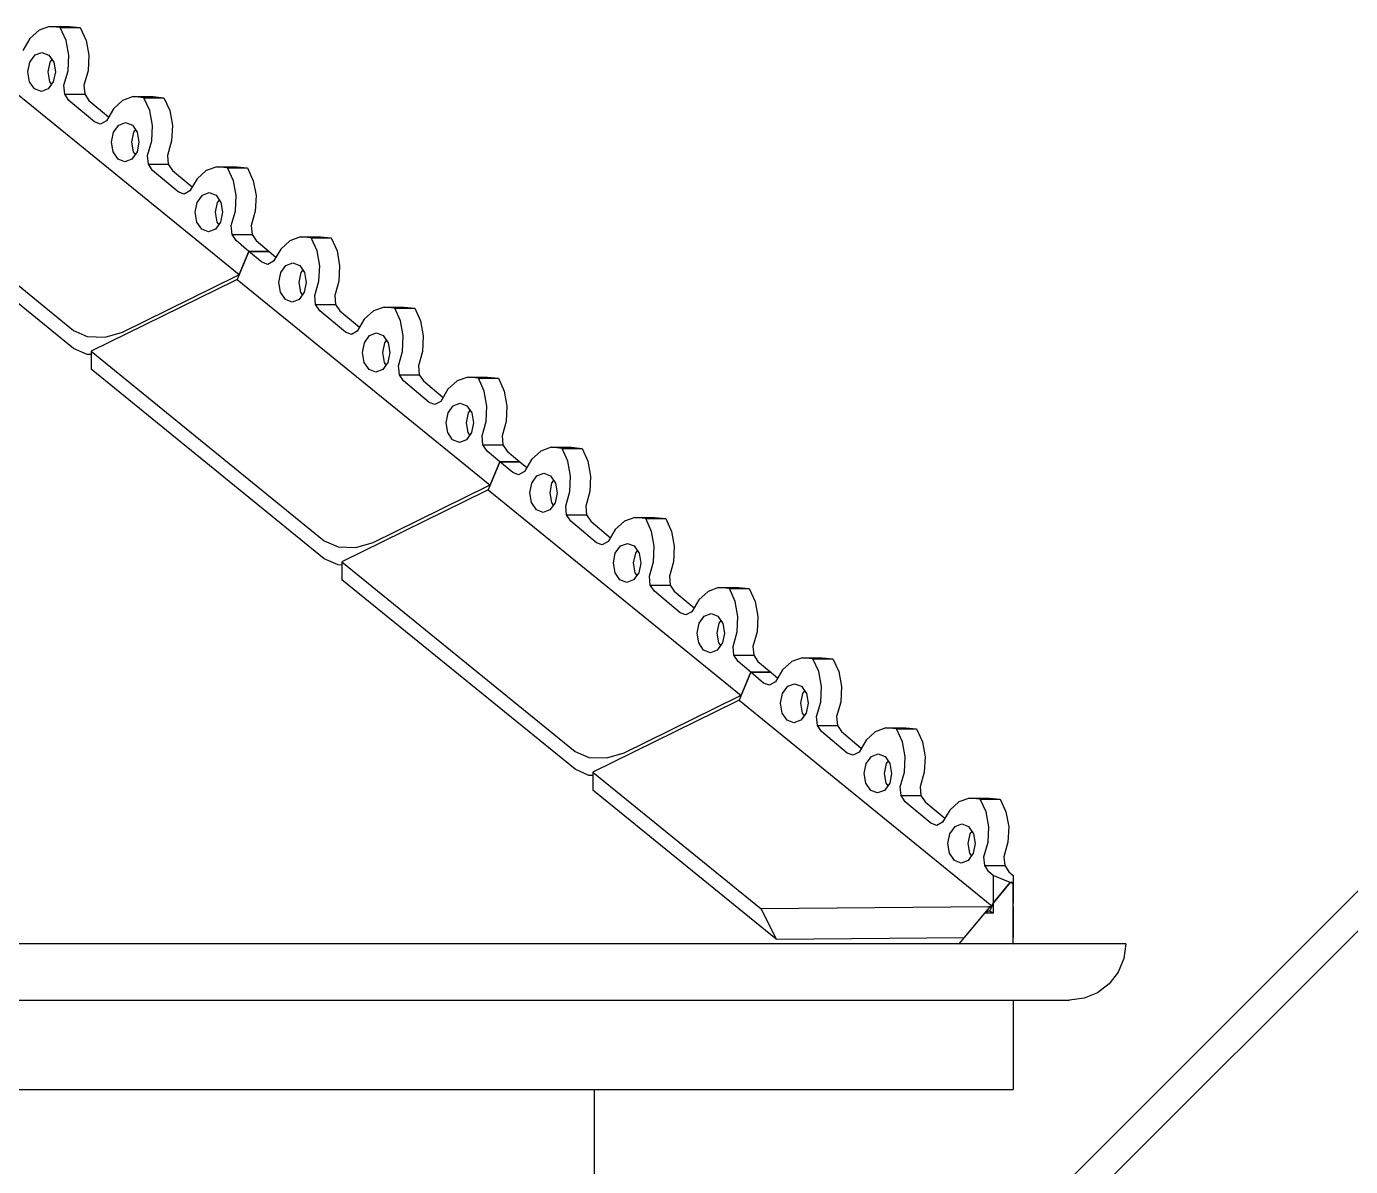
# Model space of a CAD drawing. Header units: millimetres. Extents: x -11840 to 12480, y -4119 to 5972.
# Drawn here: x 2586 to 3994, y 3214 to 4427 of the extents above; entities that cross this region are included whole.
import ezdxf

# ---------------------------------------------------------------- set-up
doc = ezdxf.new("R2010")
doc.units = ezdxf.units.MM

msp = doc.modelspace()

# ---------------------------------------------------------------- linework, layer by layer
at = {"color": 253, "true_color": 0x999999}
for p, q in [((2599.4, 4422.8), (2589.5, 4414)), ((2599.4, 4422.8), (2589.5, 4414)), ((2610.6, 4426.9), (2599.4, 4422.8)), ((2610.6, 4426.9), (2599.4, 4422.8)), ((2622, 4425.8), (2610.6, 4426.9)), ((2610.6, 4426.9), (2631.8, 4426.9)), ((2622, 4425.8), (2610.6, 4426.9)), ((2610.6, 4426.9), (2631.8, 4426.9)), ((2628.2, 4412.1), (2622, 4425.8)), ((2622, 4425.8), (2643.2, 4425.8)), ((2628.2, 4412.1), (2622, 4425.8)), ((2622, 4425.8), (2643.2, 4425.8)), ((2631.8, 4426.9), (2643.2, 4425.8)), ((2631.8, 4426.9), (2643.2, 4425.8)), ((2643.2, 4425.8), (2649.4, 4412.1)), ((2643.2, 4425.8), (2649.4, 4412.1)), ((2589.5, 4414), (2582.1, 4401.2)), ((2589.5, 4414), (2582.1, 4401.2)), ((2631.1, 4396.2), (2628.2, 4412.1)), ((2631.1, 4396.2), (2628.2, 4412.1)), ((2649.4, 4412.1), (2652.3, 4396.2)), ((2649.4, 4412.1), (2652.3, 4396.2)), ((2589.7, 4388.9), (2595.2, 4396.6)), ((2589.7, 4388.9), (2595.2, 4396.6)), ((2595.2, 4396.6), (2602.5, 4399.3)), ((2595.2, 4396.6), (2602.5, 4399.3)), ((2602.5, 4399.3), (2609.8, 4396.5)), ((2602.5, 4399.3), (2609.8, 4396.5)), ((2609.8, 4396.5), (2615, 4388.9)), ((2609.8, 4396.5), (2615, 4388.9)), ((2630.3, 4379.8), (2631.1, 4396.2)), ((2630.3, 4379.8), (2631.1, 4396.2)), ((2652.3, 4396.2), (2651.5, 4379.8)), ((2652.3, 4396.2), (2651.5, 4379.8)), ((2543.4, 4381.6), (2812.4, 4162.9)), ((2543.4, 4381.6), (2812.4, 4162.9)), ((2587.6, 4378.5), (2589.7, 4388.9)), ((2587.6, 4378.5), (2589.7, 4388.9)), ((2610.9, 4388.9), (2608.8, 4378.5)), ((2610.9, 4388.9), (2608.8, 4378.5)), ((2613, 4391.8), (2610.9, 4388.9)), ((2613, 4391.8), (2610.9, 4388.9)), ((2615, 4388.9), (2616.8, 4378.5)), ((2615, 4388.9), (2616.8, 4378.5)), ((2625.9, 4364.4), (2630.3, 4379.8)), ((2625.9, 4364.4), (2630.3, 4379.8)), ((2651.5, 4379.8), (2647.1, 4364.4)), ((2651.5, 4379.8), (2647.1, 4364.4)), ((2589.4, 4368.1), (2587.6, 4378.5)), ((2589.4, 4368.1), (2587.6, 4378.5)), ((2594.6, 4360.4), (2589.4, 4368.1)), ((2594.6, 4360.4), (2589.4, 4368.1)), ((2608.8, 4378.5), (2610.6, 4368.1)), ((2608.8, 4378.5), (2610.6, 4368.1)), ((2614.6, 4368), (2609.2, 4360.4)), ((2614.6, 4368), (2609.2, 4360.4)), ((2610.6, 4368.1), (2612.6, 4365.2)), ((2610.6, 4368.1), (2612.6, 4365.2)), ((2616.8, 4378.5), (2614.6, 4368)), ((2616.8, 4378.5), (2614.6, 4368)), ((2601.9, 4357.6), (2594.6, 4360.4)), ((2601.9, 4357.6), (2594.6, 4360.4)), ((2609.2, 4360.4), (2601.9, 4357.6)), ((2609.2, 4360.4), (2601.9, 4357.6)), ((2626.8, 4354.9), (2625.9, 4364.4)), ((2626.8, 4354.9), (2625.9, 4364.4)), ((2631.2, 4348.3), (2626.8, 4354.9)), ((2626.8, 4354.9), (2648, 4354.9)), ((2631.2, 4348.3), (2626.8, 4354.9)), ((2626.8, 4354.9), (2648, 4354.9)), ((2647.1, 4364.4), (2648, 4354.9)), ((2647.1, 4364.4), (2648, 4354.9)), ((2648, 4354.9), (2652.4, 4348.3)), ((2648, 4354.9), (2652.4, 4348.3)), ((2699.5, 4352.3), (2688.3, 4348.2)), ((2699.5, 4352.3), (2688.3, 4348.2)), ((2711, 4351.1), (2699.5, 4352.3)), ((2699.5, 4352.3), (2720.7, 4352.3)), ((2711, 4351.1), (2699.5, 4352.3)), ((2699.5, 4352.3), (2720.7, 4352.3)), ((2720.7, 4352.3), (2732.2, 4351.1)), ((2720.7, 4352.3), (2732.2, 4351.1)), ((2658.5, 4325.4), (2631.2, 4348.3)), ((2658.5, 4325.4), (2631.2, 4348.3)), ((2652.4, 4348.3), (2673.4, 4330.7)), ((2652.4, 4348.3), (2673.4, 4330.7)), ((2678.5, 4339.3), (2671, 4326.5)), ((2678.5, 4339.3), (2671, 4326.5)), ((2688.3, 4348.2), (2678.5, 4339.3)), ((2688.3, 4348.2), (2678.5, 4339.3)), ((2717.2, 4337.5), (2711, 4351.1)), ((2711, 4351.1), (2732.2, 4351.1)), ((2717.2, 4337.5), (2711, 4351.1)), ((2711, 4351.1), (2732.2, 4351.1)), ((2720, 4321.6), (2717.2, 4337.5)), ((2720, 4321.6), (2717.2, 4337.5)), ((2732.2, 4351.1), (2738.4, 4337.5)), ((2732.2, 4351.1), (2738.4, 4337.5)), ((2738.4, 4337.5), (2741.2, 4321.6)), ((2738.4, 4337.5), (2741.2, 4321.6)), ((2664.7, 4323.1), (2658.5, 4325.4)), ((2664.7, 4323.1), (2658.5, 4325.4)), ((2671, 4326.5), (2664.7, 4323.1)), ((2671, 4326.5), (2664.7, 4323.1)), ((2684.1, 4321.9), (2691.5, 4324.7)), ((2684.1, 4321.9), (2691.5, 4324.7)), ((2691.5, 4324.7), (2698.7, 4321.9)), ((2691.5, 4324.7), (2698.7, 4321.9)), ((2676.6, 4303.9), (2678.7, 4314.3)), ((2676.6, 4303.9), (2678.7, 4314.3)), ((2678.7, 4314.3), (2684.1, 4321.9)), ((2678.7, 4314.3), (2684.1, 4321.9)), ((2699.9, 4314.3), (2697.8, 4303.9)), ((2699.9, 4314.3), (2697.8, 4303.9)), ((2698.7, 4321.9), (2703.9, 4314.3)), ((2698.7, 4321.9), (2703.9, 4314.3)), ((2701.9, 4317.2), (2699.9, 4314.3)), ((2701.9, 4317.2), (2699.9, 4314.3)), ((2703.9, 4314.3), (2705.7, 4303.8)), ((2703.9, 4314.3), (2705.7, 4303.8)), ((2719.2, 4305.1), (2720, 4321.6)), ((2719.2, 4305.1), (2720, 4321.6)), ((2741.2, 4321.6), (2740.4, 4305.1)), ((2741.2, 4321.6), (2740.4, 4305.1)), ((2387.9, 4305.2), (2636, 4103.4)), ((2387.9, 4305.2), (2636, 4103.4)), ((2678.3, 4293.4), (2676.6, 4303.9)), ((2678.3, 4293.4), (2676.6, 4303.9)), ((2697.8, 4303.9), (2699.6, 4293.4)), ((2697.8, 4303.9), (2699.6, 4293.4)), ((2705.7, 4303.8), (2703.6, 4293.4)), ((2705.7, 4303.8), (2703.6, 4293.4)), ((2714.9, 4289.7), (2719.2, 4305.1)), ((2714.9, 4289.7), (2719.2, 4305.1)), ((2740.4, 4305.1), (2736.1, 4289.7)), ((2740.4, 4305.1), (2736.1, 4289.7)), ((2636, 4084.3), (2387.9, 4286)), ((2636, 4084.3), (2387.9, 4286)), ((2683.6, 4285.8), (2678.3, 4293.4)), ((2683.6, 4285.8), (2678.3, 4293.4)), ((2690.8, 4283), (2683.6, 4285.8)), ((2690.8, 4283), (2683.6, 4285.8)), ((2698.1, 4285.8), (2690.8, 4283)), ((2698.1, 4285.8), (2690.8, 4283)), ((2703.6, 4293.4), (2698.1, 4285.8)), ((2703.6, 4293.4), (2698.1, 4285.8)), ((2699.6, 4293.4), (2701.5, 4290.5)), ((2699.6, 4293.4), (2701.5, 4290.5)), ((2715.7, 4280.3), (2714.9, 4289.7)), ((2715.7, 4280.3), (2714.9, 4289.7)), ((2736.1, 4289.7), (2736.9, 4280.3)), ((2736.1, 4289.7), (2736.9, 4280.3)), ((2720.2, 4273.7), (2715.7, 4280.3)), ((2715.7, 4280.3), (2736.9, 4280.3)), ((2720.2, 4273.7), (2715.7, 4280.3)), ((2715.7, 4280.3), (2736.9, 4280.3)), ((2747.4, 4250.8), (2720.2, 4273.7)), ((2747.4, 4250.8), (2720.2, 4273.7)), ((2736.9, 4280.3), (2741.4, 4273.7)), ((2736.9, 4280.3), (2741.4, 4273.7)), ((2741.4, 4273.7), (2762.4, 4256.1)), ((2741.4, 4273.7), (2762.4, 4256.1)), ((2777.2, 4273.6), (2767.4, 4264.7)), ((2777.2, 4273.6), (2767.4, 4264.7)), ((2788.5, 4277.6), (2777.2, 4273.6)), ((2788.5, 4277.6), (2777.2, 4273.6)), ((2799.9, 4276.5), (2788.5, 4277.6)), ((2788.5, 4277.6), (2809.7, 4277.6)), ((2799.9, 4276.5), (2788.5, 4277.6)), ((2788.5, 4277.6), (2809.7, 4277.6)), ((2806.1, 4262.8), (2799.9, 4276.5)), ((2799.9, 4276.5), (2821.1, 4276.5)), ((2806.1, 4262.8), (2799.9, 4276.5)), ((2799.9, 4276.5), (2821.1, 4276.5)), ((2809.7, 4277.6), (2821.1, 4276.5)), ((2809.7, 4277.6), (2821.1, 4276.5)), ((2821.1, 4276.5), (2827.3, 4262.8)), ((2821.1, 4276.5), (2827.3, 4262.8)), ((2767.4, 4264.7), (2759.9, 4251.9)), ((2767.4, 4264.7), (2759.9, 4251.9)), ((2809, 4246.9), (2806.1, 4262.8)), ((2809, 4246.9), (2806.1, 4262.8)), ((2827.3, 4262.8), (2830.2, 4246.9)), ((2827.3, 4262.8), (2830.2, 4246.9)), ((2753.7, 4248.5), (2747.4, 4250.8)), ((2753.7, 4248.5), (2747.4, 4250.8)), ((2759.9, 4251.9), (2753.7, 4248.5)), ((2759.9, 4251.9), (2753.7, 4248.5)), ((2765.5, 4229.2), (2767.6, 4239.7)), ((2765.5, 4229.2), (2767.6, 4239.7)), ((2767.6, 4239.7), (2773.1, 4247.3)), ((2767.6, 4239.7), (2773.1, 4247.3)), ((2773.1, 4247.3), (2780.4, 4250.1)), ((2773.1, 4247.3), (2780.4, 4250.1)), ((2780.4, 4250.1), (2787.7, 4247.3)), ((2780.4, 4250.1), (2787.7, 4247.3)), ((2788.8, 4239.7), (2786.7, 4229.2)), ((2788.8, 4239.7), (2786.7, 4229.2)), ((2787.7, 4247.3), (2792.9, 4239.6)), ((2787.7, 4247.3), (2792.9, 4239.6)), ((2790.9, 4242.5), (2788.8, 4239.7)), ((2790.9, 4242.5), (2788.8, 4239.7)), ((2792.9, 4239.6), (2794.6, 4229.2)), ((2792.9, 4239.6), (2794.6, 4229.2)), ((2808.2, 4230.5), (2809, 4246.9)), ((2808.2, 4230.5), (2809, 4246.9)), ((2830.2, 4246.9), (2829.4, 4230.5)), ((2830.2, 4246.9), (2829.4, 4230.5)), ((2767.3, 4218.8), (2765.5, 4229.2)), ((2767.3, 4218.8), (2765.5, 4229.2)), ((2786.7, 4229.2), (2788.5, 4218.8)), ((2786.7, 4229.2), (2788.5, 4218.8)), ((2794.6, 4229.2), (2792.5, 4218.8)), ((2794.6, 4229.2), (2792.5, 4218.8)), ((2803.8, 4215.1), (2808.2, 4230.5)), ((2803.8, 4215.1), (2808.2, 4230.5)), ((2829.4, 4230.5), (2825, 4215.1)), ((2829.4, 4230.5), (2825, 4215.1)), ((2772.5, 4211.1), (2767.3, 4218.8)), ((2772.5, 4211.1), (2767.3, 4218.8)), ((2779.7, 4208.3), (2772.5, 4211.1)), ((2779.7, 4208.3), (2772.5, 4211.1)), ((2787.1, 4211.1), (2779.7, 4208.3)), ((2787.1, 4211.1), (2779.7, 4208.3)), ((2792.5, 4218.8), (2787.1, 4211.1)), ((2792.5, 4218.8), (2787.1, 4211.1)), ((2788.5, 4218.8), (2790.5, 4215.9)), ((2788.5, 4218.8), (2790.5, 4215.9)), ((2804.7, 4205.7), (2803.8, 4215.1)), ((2804.7, 4205.7), (2803.8, 4215.1)), ((2825, 4215.1), (2825.9, 4205.7)), ((2825, 4215.1), (2825.9, 4205.7)), ((2809.1, 4199), (2804.7, 4205.7)), ((2804.7, 4205.7), (2825.9, 4205.7)), ((2809.1, 4199), (2804.7, 4205.7)), ((2804.7, 4205.7), (2825.9, 4205.7)), ((2822.7, 4187.6), (2809.1, 4199)), ((2822.7, 4187.6), (2809.1, 4199)), ((2825.9, 4205.7), (2830.3, 4199)), ((2825.9, 4205.7), (2830.3, 4199)), ((2830.3, 4199), (2844, 4187.6)), ((2830.3, 4199), (2844, 4187.6)), ((2866.2, 4198.9), (2856.4, 4190.1)), ((2866.2, 4198.9), (2856.4, 4190.1)), ((2877.4, 4203), (2866.2, 4198.9)), ((2877.4, 4203), (2866.2, 4198.9)), ((2888.9, 4201.9), (2877.4, 4203)), ((2877.4, 4203), (2898.6, 4203)), ((2888.9, 4201.9), (2877.4, 4203)), ((2877.4, 4203), (2898.6, 4203)), ((2895.1, 4188.2), (2888.9, 4201.9)), ((2888.9, 4201.9), (2910.1, 4201.9)), ((2895.1, 4188.2), (2888.9, 4201.9)), ((2888.9, 4201.9), (2910.1, 4201.9)), ((2898.6, 4203), (2910.1, 4201.9)), ((2898.6, 4203), (2910.1, 4201.9)), ((2910.1, 4201.9), (2916.3, 4188.2)), ((2910.1, 4201.9), (2916.3, 4188.2)), ((2822.7, 4187.6), (2810.2, 4157.7)), ((2822.7, 4187.6), (2810.2, 4157.7)), ((2812.4, 4162.9), (2822.7, 4187.6)), ((2812.4, 4162.9), (2822.7, 4187.6)), ((2844, 4187.6), (2822.7, 4187.6)), ((2844, 4187.6), (2822.7, 4187.6)), ((2836.4, 4176.1), (2822.7, 4187.6)), ((2822.7, 4187.6), (2844, 4187.6)), ((2836.4, 4176.1), (2822.7, 4187.6)), ((2822.7, 4187.6), (2844, 4187.6)), ((2844, 4187.6), (2851.3, 4181.4)), ((2844, 4187.6), (2851.3, 4181.4)), ((2856.4, 4190.1), (2848.9, 4177.3)), ((2856.4, 4190.1), (2848.9, 4177.3)), ((2897.9, 4172.3), (2895.1, 4188.2)), ((2897.9, 4172.3), (2895.1, 4188.2)), ((2916.3, 4188.2), (2919.1, 4172.3)), ((2916.3, 4188.2), (2919.1, 4172.3)), ((2842.6, 4173.8), (2836.4, 4176.1)), ((2842.6, 4173.8), (2836.4, 4176.1)), ((2848.9, 4177.3), (2842.6, 4173.8)), ((2848.9, 4177.3), (2842.6, 4173.8)), ((2856.6, 4165), (2862, 4172.7)), ((2856.6, 4165), (2862, 4172.7)), ((2862, 4172.7), (2869.4, 4175.4)), ((2862, 4172.7), (2869.4, 4175.4)), ((2869.4, 4175.4), (2876.6, 4172.6)), ((2869.4, 4175.4), (2876.6, 4172.6)), ((2876.6, 4172.6), (2881.8, 4165)), ((2876.6, 4172.6), (2881.8, 4165)), ((2897.1, 4155.9), (2897.9, 4172.3)), ((2897.1, 4155.9), (2897.9, 4172.3)), ((2919.1, 4172.3), (2918.3, 4155.9)), ((2919.1, 4172.3), (2918.3, 4155.9)), ((2807.4, 4156.4), (2654.7, 4081.3)), ((2807.4, 4156.4), (2654.7, 4081.3)), ((2688.1, 4101.8), (2809.6, 4161.6)), ((2688.1, 4101.8), (2809.6, 4161.6)), ((2808.8, 4157.1), (2807.4, 4156.4)), ((2808.8, 4157.1), (2807.4, 4156.4)), ((2810.2, 4157.7), (2808.8, 4157.1)), ((2810.2, 4157.7), (2808.8, 4157.1)), ((2809.6, 4161.6), (2811, 4162.3)), ((2809.6, 4161.6), (2811, 4162.3)), ((2810.2, 4157.7), (3079.2, 3939)), ((2810.2, 4157.7), (3079.2, 3939)), ((2811, 4162.3), (2812.4, 4162.9)), ((2811, 4162.3), (2812.4, 4162.9)), ((2854.4, 4154.6), (2856.6, 4165)), ((2854.4, 4154.6), (2856.6, 4165)), ((2856.2, 4144.2), (2854.4, 4154.6)), ((2856.2, 4144.2), (2854.4, 4154.6)), ((2877.8, 4165), (2875.7, 4154.6)), ((2877.8, 4165), (2875.7, 4154.6)), ((2875.7, 4154.6), (2877.4, 4144.2)), ((2875.7, 4154.6), (2877.4, 4144.2)), ((2879.8, 4167.9), (2877.8, 4165)), ((2879.8, 4167.9), (2877.8, 4165)), ((2883.6, 4154.6), (2881.5, 4144.1)), ((2883.6, 4154.6), (2881.5, 4144.1)), ((2881.8, 4165), (2883.6, 4154.6)), ((2881.8, 4165), (2883.6, 4154.6)), ((2892.8, 4140.5), (2897.1, 4155.9)), ((2892.8, 4140.5), (2897.1, 4155.9)), ((2918.3, 4155.9), (2914, 4140.5)), ((2918.3, 4155.9), (2914, 4140.5)), ((2861.4, 4136.5), (2856.2, 4144.2)), ((2861.4, 4136.5), (2856.2, 4144.2)), ((2881.5, 4144.1), (2876, 4136.5)), ((2881.5, 4144.1), (2876, 4136.5)), ((2877.4, 4144.2), (2879.4, 4141.3)), ((2877.4, 4144.2), (2879.4, 4141.3)), ((2893.6, 4131), (2892.8, 4140.5)), ((2893.6, 4131), (2892.8, 4140.5)), ((2914, 4140.5), (2914.8, 4131)), ((2914, 4140.5), (2914.8, 4131)), ((2868.7, 4133.7), (2861.4, 4136.5)), ((2868.7, 4133.7), (2861.4, 4136.5)), ((2876, 4136.5), (2868.7, 4133.7)), ((2876, 4136.5), (2868.7, 4133.7)), ((2898, 4124.4), (2893.6, 4131)), ((2893.6, 4131), (2914.8, 4131)), ((2898, 4124.4), (2893.6, 4131)), ((2893.6, 4131), (2914.8, 4131)), ((2914.8, 4131), (2919.3, 4124.4)), ((2914.8, 4131), (2919.3, 4124.4)), ((2966.3, 4128.4), (2955.1, 4124.3)), ((2966.3, 4128.4), (2955.1, 4124.3)), ((2977.8, 4127.2), (2966.3, 4128.4)), ((2966.3, 4128.4), (2987.6, 4128.4)), ((2977.8, 4127.2), (2966.3, 4128.4)), ((2966.3, 4128.4), (2987.6, 4128.4)), ((2984, 4113.6), (2977.8, 4127.2)), ((2977.8, 4127.2), (2999, 4127.2)), ((2984, 4113.6), (2977.8, 4127.2)), ((2977.8, 4127.2), (2999, 4127.2)), ((2987.6, 4128.4), (2999, 4127.2)), ((2987.6, 4128.4), (2999, 4127.2)), ((2999, 4127.2), (3005.2, 4113.6)), ((2999, 4127.2), (3005.2, 4113.6)), ((2925.3, 4101.5), (2898, 4124.4)), ((2925.3, 4101.5), (2898, 4124.4)), ((2919.3, 4124.4), (2940.2, 4106.8)), ((2919.3, 4124.4), (2940.2, 4106.8)), ((2945.3, 4115.4), (2937.8, 4102.7)), ((2945.3, 4115.4), (2937.8, 4102.7)), ((2955.1, 4124.3), (2945.3, 4115.4)), ((2955.1, 4124.3), (2945.3, 4115.4)), ((2986.8, 4097.7), (2984, 4113.6)), ((2986.8, 4097.7), (2984, 4113.6)), ((3005.2, 4113.6), (3008.1, 4097.7)), ((3005.2, 4113.6), (3008.1, 4097.7)), ((2636, 4103.4), (2650.6, 4097)), ((2636, 4103.4), (2650.6, 4097)), ((2669.7, 4096.4), (2688.1, 4101.8)), ((2669.7, 4096.4), (2688.1, 4101.8)), ((2931.6, 4099.2), (2925.3, 4101.5)), ((2931.6, 4099.2), (2925.3, 4101.5)), ((2937.8, 4102.7), (2931.6, 4099.2)), ((2937.8, 4102.7), (2931.6, 4099.2)), ((2945.5, 4090.4), (2951, 4098)), ((2945.5, 4090.4), (2951, 4098)), ((2951, 4098), (2958.3, 4100.8)), ((2951, 4098), (2958.3, 4100.8)), ((2958.3, 4100.8), (2965.5, 4098)), ((2958.3, 4100.8), (2965.5, 4098)), ((2965.5, 4098), (2970.8, 4090.4)), ((2965.5, 4098), (2970.8, 4090.4)), ((2650.6, 4077.8), (2636, 4084.3)), ((2650.6, 4077.8), (2636, 4084.3)), ((2650.6, 4097), (2669.7, 4096.4)), ((2650.6, 4097), (2669.7, 4096.4)), ((2943.4, 4080), (2945.5, 4090.4)), ((2943.4, 4080), (2945.5, 4090.4)), ((2966.7, 4090.4), (2964.6, 4080)), ((2966.7, 4090.4), (2964.6, 4080)), ((2968.8, 4093.3), (2966.7, 4090.4)), ((2968.8, 4093.3), (2966.7, 4090.4)), ((2970.8, 4090.4), (2972.5, 4079.9)), ((2970.8, 4090.4), (2972.5, 4079.9)), ((2986.1, 4081.2), (2986.8, 4097.7)), ((2986.1, 4081.2), (2986.8, 4097.7)), ((3008.1, 4097.7), (3007.3, 4081.2)), ((3008.1, 4097.7), (3007.3, 4081.2)), ((2654.7, 4077.7), (2650.6, 4077.8)), ((2654.7, 4077.7), (2650.6, 4077.8)), ((2654.7, 4081.3), (2902.8, 3879.5)), ((2654.7, 4081.3), (2902.8, 3879.5)), ((2654.7, 4081.3), (2654.7, 4062.1)), ((2654.7, 4081.3), (2654.7, 4062.1)), ((2945.2, 4069.5), (2943.4, 4080)), ((2945.2, 4069.5), (2943.4, 4080)), ((2964.6, 4080), (2966.4, 4069.5)), ((2964.6, 4080), (2966.4, 4069.5)), ((2972.5, 4079.9), (2970.4, 4069.5)), ((2972.5, 4079.9), (2970.4, 4069.5)), ((2981.7, 4065.8), (2986.1, 4081.2)), ((2981.7, 4065.8), (2986.1, 4081.2)), ((3007.3, 4081.2), (3002.9, 4065.8)), ((3007.3, 4081.2), (3002.9, 4065.8)), ((2902.8, 3860.4), (2654.7, 4062.1)), ((2902.8, 3860.4), (2654.7, 4062.1)), ((2950.4, 4061.9), (2945.2, 4069.5)), ((2950.4, 4061.9), (2945.2, 4069.5)), ((2957.6, 4059.1), (2950.4, 4061.9)), ((2957.6, 4059.1), (2950.4, 4061.9)), ((2965, 4061.9), (2957.6, 4059.1)), ((2965, 4061.9), (2957.6, 4059.1)), ((2970.4, 4069.5), (2965, 4061.9)), ((2970.4, 4069.5), (2965, 4061.9)), ((2966.4, 4069.5), (2968.4, 4066.6)), ((2966.4, 4069.5), (2968.4, 4066.6)), ((2982.6, 4056.4), (2981.7, 4065.8)), ((2982.6, 4056.4), (2981.7, 4065.8)), ((2987, 4049.8), (2982.6, 4056.4)), ((2982.6, 4056.4), (3003.8, 4056.4)), ((2987, 4049.8), (2982.6, 4056.4)), ((2982.6, 4056.4), (3003.8, 4056.4)), ((3002.9, 4065.8), (3003.8, 4056.4)), ((3002.9, 4065.8), (3003.8, 4056.4)), ((3003.8, 4056.4), (3008.2, 4049.8)), ((3003.8, 4056.4), (3008.2, 4049.8)), ((3014.3, 4026.9), (2987, 4049.8)), ((3014.3, 4026.9), (2987, 4049.8)), ((3008.2, 4049.8), (3029.2, 4032.2)), ((3008.2, 4049.8), (3029.2, 4032.2)), ((3044.1, 4049.7), (3034.2, 4040.8)), ((3044.1, 4049.7), (3034.2, 4040.8)), ((3055.3, 4053.7), (3044.1, 4049.7)), ((3055.3, 4053.7), (3044.1, 4049.7)), ((3066.8, 4052.6), (3055.3, 4053.7)), ((3055.3, 4053.7), (3076.5, 4053.7)), ((3066.8, 4052.6), (3055.3, 4053.7)), ((3055.3, 4053.7), (3076.5, 4053.7)), ((3072.9, 4038.9), (3066.8, 4052.6)), ((3066.8, 4052.6), (3088, 4052.6)), ((3072.9, 4038.9), (3066.8, 4052.6)), ((3066.8, 4052.6), (3088, 4052.6)), ((3076.5, 4053.7), (3088, 4052.6)), ((3076.5, 4053.7), (3088, 4052.6)), ((3088, 4052.6), (3094.2, 4038.9)), ((3088, 4052.6), (3094.2, 4038.9)), ((3026.8, 4028), (3020.5, 4024.6)), ((3026.8, 4028), (3020.5, 4024.6)), ((3034.2, 4040.8), (3026.8, 4028)), ((3034.2, 4040.8), (3026.8, 4028)), ((3075.8, 4023), (3072.9, 4038.9)), ((3075.8, 4023), (3072.9, 4038.9)), ((3094.2, 4038.9), (3097, 4023)), ((3094.2, 4038.9), (3097, 4023)), ((3020.5, 4024.6), (3014.3, 4026.9)), ((3020.5, 4024.6), (3014.3, 4026.9)), ((3032.3, 4005.3), (3034.5, 4015.8)), ((3032.3, 4005.3), (3034.5, 4015.8)), ((3034.5, 4015.8), (3039.9, 4023.4)), ((3034.5, 4015.8), (3039.9, 4023.4)), ((3039.9, 4023.4), (3047.2, 4026.2)), ((3039.9, 4023.4), (3047.2, 4026.2)), ((3047.2, 4026.2), (3054.5, 4023.4)), ((3047.2, 4026.2), (3054.5, 4023.4)), ((3055.7, 4015.8), (3053.5, 4005.3)), ((3055.7, 4015.8), (3053.5, 4005.3)), ((3054.5, 4023.4), (3059.7, 4015.7)), ((3054.5, 4023.4), (3059.7, 4015.7)), ((3057.7, 4018.6), (3055.7, 4015.8)), ((3057.7, 4018.6), (3055.7, 4015.8)), ((3059.7, 4015.7), (3061.5, 4005.3)), ((3059.7, 4015.7), (3061.5, 4005.3)), ((3075, 4006.6), (3075.8, 4023)), ((3075, 4006.6), (3075.8, 4023)), ((3097, 4023), (3096.2, 4006.6)), ((3097, 4023), (3096.2, 4006.6)), ((3190.3, 2695.3), (4514.2, 4019.2)), ((3190.3, 2695.3), (4514.2, 4019.2)), ((3034.1, 3994.9), (3032.3, 4005.3)), ((3034.1, 3994.9), (3032.3, 4005.3)), ((3053.5, 4005.3), (3055.3, 3994.9)), ((3053.5, 4005.3), (3055.3, 3994.9)), ((3061.5, 4005.3), (3059.4, 3994.9)), ((3061.5, 4005.3), (3059.4, 3994.9)), ((3070.7, 3991.2), (3075, 4006.6)), ((3070.7, 3991.2), (3075, 4006.6)), ((3096.2, 4006.6), (3091.9, 3991.2)), ((3096.2, 4006.6), (3091.9, 3991.2)), ((3039.3, 3987.2), (3034.1, 3994.9)), ((3039.3, 3987.2), (3034.1, 3994.9)), ((3046.6, 3984.4), (3039.3, 3987.2)), ((3046.6, 3984.4), (3039.3, 3987.2)), ((3053.9, 3987.2), (3046.6, 3984.4)), ((3053.9, 3987.2), (3046.6, 3984.4)), ((3059.4, 3994.9), (3053.9, 3987.2)), ((3059.4, 3994.9), (3053.9, 3987.2)), ((3055.3, 3994.9), (3057.3, 3992)), ((3055.3, 3994.9), (3057.3, 3992)), ((3071.5, 3981.8), (3070.7, 3991.2)), ((3071.5, 3981.8), (3070.7, 3991.2)), ((3091.9, 3991.2), (3092.7, 3981.8)), ((3091.9, 3991.2), (3092.7, 3981.8)), ((3190.3, 2652.9), (4526.6, 3989.2)), ((3190.3, 2652.9), (4526.6, 3989.2)), ((3075.9, 3975.1), (3071.5, 3981.8)), ((3071.5, 3981.8), (3092.7, 3981.8)), ((3075.9, 3975.1), (3071.5, 3981.8)), ((3071.5, 3981.8), (3092.7, 3981.8)), ((3089.6, 3963.7), (3075.9, 3975.1)), ((3089.6, 3963.7), (3075.9, 3975.1)), ((3092.7, 3981.8), (3097.2, 3975.1)), ((3092.7, 3981.8), (3097.2, 3975.1)), ((3097.2, 3975.1), (3110.8, 3963.7)), ((3097.2, 3975.1), (3110.8, 3963.7)), ((3133, 3975), (3123.2, 3966.2)), ((3133, 3975), (3123.2, 3966.2)), ((3144.2, 3979.1), (3133, 3975)), ((3144.2, 3979.1), (3133, 3975)), ((3155.7, 3978), (3144.2, 3979.1)), ((3144.2, 3979.1), (3165.4, 3979.1)), ((3155.7, 3978), (3144.2, 3979.1)), ((3144.2, 3979.1), (3165.4, 3979.1)), ((3161.9, 3964.3), (3155.7, 3978)), ((3155.7, 3978), (3176.9, 3978)), ((3161.9, 3964.3), (3155.7, 3978)), ((3155.7, 3978), (3176.9, 3978)), ((3165.4, 3979.1), (3176.9, 3978)), ((3165.4, 3979.1), (3176.9, 3978)), ((3176.9, 3978), (3183.1, 3964.3)), ((3176.9, 3978), (3183.1, 3964.3)), ((3089.6, 3963.7), (3077, 3933.8)), ((3089.6, 3963.7), (3077, 3933.8)), ((3079.2, 3939), (3089.6, 3963.7)), ((3079.2, 3939), (3089.6, 3963.7)), ((3110.8, 3963.7), (3089.6, 3963.7)), ((3110.8, 3963.7), (3089.6, 3963.7)), ((3103.2, 3952.2), (3089.6, 3963.7)), ((3089.6, 3963.7), (3110.8, 3963.7)), ((3103.2, 3952.2), (3089.6, 3963.7)), ((3089.6, 3963.7), (3110.8, 3963.7)), ((3110.8, 3963.7), (3118.1, 3957.5)), ((3110.8, 3963.7), (3118.1, 3957.5)), ((3123.2, 3966.2), (3115.7, 3953.4)), ((3123.2, 3966.2), (3115.7, 3953.4)), ((3164.7, 3948.4), (3161.9, 3964.3)), ((3164.7, 3948.4), (3161.9, 3964.3)), ((3183.1, 3964.3), (3185.9, 3948.4)), ((3183.1, 3964.3), (3185.9, 3948.4)), ((3109.5, 3949.9), (3103.2, 3952.2)), ((3109.5, 3949.9), (3103.2, 3952.2)), ((3115.7, 3953.4), (3109.5, 3949.9)), ((3115.7, 3953.4), (3109.5, 3949.9)), ((3123.4, 3941.1), (3128.9, 3948.8)), ((3123.4, 3941.1), (3128.9, 3948.8)), ((3128.9, 3948.8), (3136.2, 3951.5)), ((3128.9, 3948.8), (3136.2, 3951.5)), ((3136.2, 3951.5), (3143.4, 3948.7)), ((3136.2, 3951.5), (3143.4, 3948.7)), ((3143.4, 3948.7), (3148.6, 3941.1)), ((3143.4, 3948.7), (3148.6, 3941.1)), ((3146.7, 3944), (3144.6, 3941.1)), ((3146.7, 3944), (3144.6, 3941.1)), ((3163.9, 3932), (3164.7, 3948.4)), ((3163.9, 3932), (3164.7, 3948.4)), ((3185.9, 3948.4), (3185.2, 3932)), ((3185.9, 3948.4), (3185.2, 3932)), ((3074.3, 3932.6), (2921.6, 3857.4)), ((3074.3, 3932.6), (2921.6, 3857.4)), ((2954.9, 3877.9), (3076.4, 3937.7)), ((2954.9, 3877.9), (3076.4, 3937.7)), ((3075.7, 3933.2), (3074.3, 3932.6)), ((3075.7, 3933.2), (3074.3, 3932.6)), ((3077, 3933.8), (3075.7, 3933.2)), ((3077, 3933.8), (3075.7, 3933.2)), ((3076.4, 3937.7), (3077.8, 3938.4)), ((3076.4, 3937.7), (3077.8, 3938.4)), ((3077, 3933.8), (3346, 3715.1)), ((3077, 3933.8), (3346, 3715.1)), ((3077.8, 3938.4), (3079.2, 3939)), ((3077.8, 3938.4), (3079.2, 3939)), ((3121.3, 3930.7), (3123.4, 3941.1)), ((3121.3, 3930.7), (3123.4, 3941.1)), ((3123.1, 3920.3), (3121.3, 3930.7)), ((3123.1, 3920.3), (3121.3, 3930.7)), ((3144.6, 3941.1), (3142.5, 3930.7)), ((3144.6, 3941.1), (3142.5, 3930.7)), ((3142.5, 3930.7), (3144.3, 3920.3)), ((3142.5, 3930.7), (3144.3, 3920.3)), ((3150.4, 3930.7), (3148.3, 3920.2)), ((3150.4, 3930.7), (3148.3, 3920.2)), ((3148.6, 3941.1), (3150.4, 3930.7)), ((3148.6, 3941.1), (3150.4, 3930.7)), ((3159.6, 3916.6), (3163.9, 3932)), ((3159.6, 3916.6), (3163.9, 3932)), ((3185.2, 3932), (3180.8, 3916.6)), ((3185.2, 3932), (3180.8, 3916.6)), ((3128.3, 3912.6), (3123.1, 3920.3)), ((3128.3, 3912.6), (3123.1, 3920.3)), ((3148.3, 3920.2), (3142.8, 3912.6)), ((3148.3, 3920.2), (3142.8, 3912.6)), ((3144.3, 3920.3), (3146.3, 3917.4)), ((3144.3, 3920.3), (3146.3, 3917.4)), ((3160.4, 3907.1), (3159.6, 3916.6)), ((3160.4, 3907.1), (3159.6, 3916.6)), ((3180.8, 3916.6), (3181.7, 3907.1)), ((3180.8, 3916.6), (3181.7, 3907.1)), ((3135.5, 3909.8), (3128.3, 3912.6)), ((3135.5, 3909.8), (3128.3, 3912.6)), ((3142.8, 3912.6), (3135.5, 3909.8)), ((3142.8, 3912.6), (3135.5, 3909.8)), ((3164.9, 3900.5), (3160.4, 3907.1)), ((3160.4, 3907.1), (3181.7, 3907.1)), ((3164.9, 3900.5), (3160.4, 3907.1)), ((3160.4, 3907.1), (3181.7, 3907.1)), ((3181.7, 3907.1), (3186.1, 3900.5)), ((3181.7, 3907.1), (3186.1, 3900.5)), ((3233.2, 3904.5), (3222, 3900.4)), ((3233.2, 3904.5), (3222, 3900.4)), ((3244.6, 3903.3), (3233.2, 3904.5)), ((3233.2, 3904.5), (3254.4, 3904.5)), ((3244.6, 3903.3), (3233.2, 3904.5)), ((3233.2, 3904.5), (3254.4, 3904.5)), ((3250.8, 3889.7), (3244.6, 3903.3)), ((3244.6, 3903.3), (3265.9, 3903.3)), ((3250.8, 3889.7), (3244.6, 3903.3)), ((3244.6, 3903.3), (3265.9, 3903.3)), ((3254.4, 3904.5), (3265.9, 3903.3)), ((3254.4, 3904.5), (3265.9, 3903.3)), ((3265.9, 3903.3), (3272, 3889.7)), ((3265.9, 3903.3), (3272, 3889.7)), ((3192.2, 3877.6), (3164.9, 3900.5)), ((3192.2, 3877.6), (3164.9, 3900.5)), ((3186.1, 3900.5), (3207.1, 3882.9)), ((3186.1, 3900.5), (3207.1, 3882.9)), ((3212.1, 3891.5), (3204.7, 3878.8)), ((3212.1, 3891.5), (3204.7, 3878.8)), ((3222, 3900.4), (3212.1, 3891.5)), ((3222, 3900.4), (3212.1, 3891.5)), ((3253.7, 3873.8), (3250.8, 3889.7)), ((3253.7, 3873.8), (3250.8, 3889.7)), ((3272, 3889.7), (3274.9, 3873.8)), ((3272, 3889.7), (3274.9, 3873.8)), ((2902.8, 3879.5), (2917.5, 3873.1)), ((2902.8, 3879.5), (2917.5, 3873.1)), ((2917.5, 3873.1), (2936.5, 3872.5)), ((2917.5, 3873.1), (2936.5, 3872.5)), ((2936.5, 3872.5), (2954.9, 3877.9)), ((2936.5, 3872.5), (2954.9, 3877.9)), ((3198.4, 3875.3), (3192.2, 3877.6)), ((3198.4, 3875.3), (3192.2, 3877.6)), ((3204.7, 3878.8), (3198.4, 3875.3)), ((3204.7, 3878.8), (3198.4, 3875.3)), ((3212.3, 3866.5), (3217.8, 3874.1)), ((3212.3, 3866.5), (3217.8, 3874.1)), ((3217.8, 3874.1), (3225.1, 3876.9)), ((3217.8, 3874.1), (3225.1, 3876.9)), ((3225.1, 3876.9), (3232.4, 3874.1)), ((3225.1, 3876.9), (3232.4, 3874.1)), ((3232.4, 3874.1), (3237.6, 3866.5)), ((3232.4, 3874.1), (3237.6, 3866.5)), ((3252.9, 3857.3), (3253.7, 3873.8)), ((3252.9, 3857.3), (3253.7, 3873.8)), ((3274.9, 3873.8), (3274.1, 3857.3)), ((3274.9, 3873.8), (3274.1, 3857.3)), ((2917.5, 3853.9), (2902.8, 3860.4)), ((2917.5, 3853.9), (2902.8, 3860.4)), ((3210.2, 3856.1), (3212.3, 3866.5)), ((3210.2, 3856.1), (3212.3, 3866.5)), ((3233.6, 3866.5), (3231.4, 3856.1)), ((3233.6, 3866.5), (3231.4, 3856.1)), ((3235.6, 3869.4), (3233.6, 3866.5)), ((3235.6, 3869.4), (3233.6, 3866.5)), ((3237.6, 3866.5), (3239.4, 3856)), ((3237.6, 3866.5), (3239.4, 3856)), ((2921.6, 3853.8), (2917.5, 3853.9)), ((2921.6, 3853.8), (2917.5, 3853.9)), ((2921.6, 3857.4), (3169.6, 3655.6)), ((2921.6, 3857.4), (3169.6, 3655.6)), ((2921.6, 3857.4), (2921.6, 3838.2)), ((2921.6, 3857.4), (2921.6, 3838.2)), ((3212, 3845.6), (3210.2, 3856.1)), ((3212, 3845.6), (3210.2, 3856.1)), ((3217.2, 3838), (3212, 3845.6)), ((3217.2, 3838), (3212, 3845.6)), ((3231.4, 3856.1), (3233.2, 3845.6)), ((3231.4, 3856.1), (3233.2, 3845.6)), ((3237.2, 3845.6), (3231.8, 3838)), ((3237.2, 3845.6), (3231.8, 3838)), ((3233.2, 3845.6), (3235.2, 3842.7)), ((3233.2, 3845.6), (3235.2, 3842.7)), ((3239.4, 3856), (3237.2, 3845.6)), ((3239.4, 3856), (3237.2, 3845.6)), ((3248.5, 3841.9), (3252.9, 3857.3)), ((3248.5, 3841.9), (3252.9, 3857.3)), ((3274.1, 3857.3), (3269.8, 3841.9)), ((3274.1, 3857.3), (3269.8, 3841.9)), ((3169.6, 3636.5), (2921.6, 3838.2)), ((3169.6, 3636.5), (2921.6, 3838.2)), ((3224.5, 3835.2), (3217.2, 3838)), ((3224.5, 3835.2), (3217.2, 3838)), ((3231.8, 3838), (3224.5, 3835.2)), ((3231.8, 3838), (3224.5, 3835.2)), ((3249.4, 3832.5), (3248.5, 3841.9)), ((3249.4, 3832.5), (3248.5, 3841.9)), ((3253.8, 3825.9), (3249.4, 3832.5)), ((3249.4, 3832.5), (3270.6, 3832.5)), ((3253.8, 3825.9), (3249.4, 3832.5)), ((3249.4, 3832.5), (3270.6, 3832.5)), ((3269.8, 3841.9), (3270.6, 3832.5)), ((3269.8, 3841.9), (3270.6, 3832.5)), ((3270.6, 3832.5), (3275, 3825.9)), ((3270.6, 3832.5), (3275, 3825.9)), ((3281.1, 3803), (3253.8, 3825.9)), ((3281.1, 3803), (3253.8, 3825.9)), ((3275, 3825.9), (3296, 3808.3)), ((3275, 3825.9), (3296, 3808.3)), ((3301.1, 3816.9), (3293.6, 3804.1)), ((3301.1, 3816.9), (3293.6, 3804.1)), ((3310.9, 3825.8), (3301.1, 3816.9)), ((3310.9, 3825.8), (3301.1, 3816.9)), ((3322.1, 3829.8), (3310.9, 3825.8)), ((3322.1, 3829.8), (3310.9, 3825.8)), ((3333.6, 3828.7), (3322.1, 3829.8)), ((3322.1, 3829.8), (3343.3, 3829.8)), ((3333.6, 3828.7), (3322.1, 3829.8)), ((3322.1, 3829.8), (3343.3, 3829.8)), ((3339.8, 3815), (3333.6, 3828.7)), ((3333.6, 3828.7), (3354.8, 3828.7)), ((3339.8, 3815), (3333.6, 3828.7)), ((3333.6, 3828.7), (3354.8, 3828.7)), ((3343.3, 3829.8), (3354.8, 3828.7)), ((3343.3, 3829.8), (3354.8, 3828.7)), ((3354.8, 3828.7), (3361, 3815)), ((3354.8, 3828.7), (3361, 3815)), ((3287.3, 3800.7), (3281.1, 3803)), ((3287.3, 3800.7), (3281.1, 3803)), ((3293.6, 3804.1), (3287.3, 3800.7)), ((3293.6, 3804.1), (3287.3, 3800.7)), ((3306.7, 3799.5), (3314.1, 3802.3)), ((3306.7, 3799.5), (3314.1, 3802.3)), ((3314.1, 3802.3), (3321.3, 3799.5)), ((3314.1, 3802.3), (3321.3, 3799.5)), ((3342.6, 3799.1), (3339.8, 3815)), ((3342.6, 3799.1), (3339.8, 3815)), ((3361, 3815), (3363.8, 3799.1)), ((3361, 3815), (3363.8, 3799.1)), ((3299.2, 3781.4), (3301.3, 3791.9)), ((3299.2, 3781.4), (3301.3, 3791.9)), ((3301.3, 3791.9), (3306.7, 3799.5)), ((3301.3, 3791.9), (3306.7, 3799.5)), ((3322.5, 3791.9), (3320.4, 3781.4)), ((3322.5, 3791.9), (3320.4, 3781.4)), ((3321.3, 3799.5), (3326.5, 3791.8)), ((3321.3, 3799.5), (3326.5, 3791.8)), ((3324.6, 3794.7), (3322.5, 3791.9)), ((3324.6, 3794.7), (3322.5, 3791.9)), ((3326.5, 3791.8), (3328.3, 3781.4)), ((3326.5, 3791.8), (3328.3, 3781.4)), ((3341.8, 3782.7), (3342.6, 3799.1)), ((3341.8, 3782.7), (3342.6, 3799.1)), ((3363.8, 3799.1), (3363, 3782.7)), ((3363.8, 3799.1), (3363, 3782.7)), ((3301, 3771), (3299.2, 3781.4)), ((3301, 3771), (3299.2, 3781.4)), ((3320.4, 3781.4), (3322.2, 3771)), ((3320.4, 3781.4), (3322.2, 3771)), ((3328.3, 3781.4), (3326.2, 3771)), ((3328.3, 3781.4), (3326.2, 3771)), ((3337.5, 3767.3), (3341.8, 3782.7)), ((3337.5, 3767.3), (3341.8, 3782.7)), ((3363, 3782.7), (3358.7, 3767.3)), ((3363, 3782.7), (3358.7, 3767.3)), ((3306.2, 3763.3), (3301, 3771)), ((3306.2, 3763.3), (3301, 3771)), ((3313.4, 3760.5), (3306.2, 3763.3)), ((3313.4, 3760.5), (3306.2, 3763.3)), ((3320.7, 3763.3), (3313.4, 3760.5)), ((3320.7, 3763.3), (3313.4, 3760.5)), ((3326.2, 3771), (3320.7, 3763.3)), ((3326.2, 3771), (3320.7, 3763.3)), ((3322.2, 3771), (3324.1, 3768.1)), ((3322.2, 3771), (3324.1, 3768.1)), ((3338.3, 3757.9), (3337.5, 3767.3)), ((3338.3, 3757.9), (3337.5, 3767.3)), ((3358.7, 3767.3), (3359.5, 3757.9)), ((3358.7, 3767.3), (3359.5, 3757.9)), ((3342.8, 3751.2), (3338.3, 3757.9)), ((3338.3, 3757.9), (3359.5, 3757.9)), ((3342.8, 3751.2), (3338.3, 3757.9)), ((3338.3, 3757.9), (3359.5, 3757.9)), ((3356.4, 3739.8), (3342.8, 3751.2)), ((3356.4, 3739.8), (3342.8, 3751.2)), ((3359.5, 3757.9), (3364, 3751.2)), ((3359.5, 3757.9), (3364, 3751.2)), ((3364, 3751.2), (3377.6, 3739.8)), ((3364, 3751.2), (3377.6, 3739.8)), ((3399.9, 3751.1), (3390, 3742.3)), ((3399.9, 3751.1), (3390, 3742.3)), ((3411.1, 3755.2), (3399.9, 3751.1)), ((3411.1, 3755.2), (3399.9, 3751.1)), ((3411.1, 3755.2), (3432.3, 3755.2)), ((3422.5, 3754.1), (3411.1, 3755.2)), ((3411.1, 3755.2), (3432.3, 3755.2)), ((3422.5, 3754.1), (3411.1, 3755.2)), ((3422.5, 3754.1), (3443.7, 3754.1)), ((3428.7, 3740.4), (3422.5, 3754.1)), ((3422.5, 3754.1), (3443.7, 3754.1)), ((3428.7, 3740.4), (3422.5, 3754.1)), ((3432.3, 3755.2), (3443.7, 3754.1)), ((3432.3, 3755.2), (3443.7, 3754.1)), ((3443.7, 3754.1), (3449.9, 3740.4)), ((3443.7, 3754.1), (3449.9, 3740.4)), ((3356.4, 3739.8), (3343.9, 3709.9)), ((3356.4, 3739.8), (3343.9, 3709.9)), ((3346, 3715.1), (3356.4, 3739.8)), ((3346, 3715.1), (3356.4, 3739.8)), ((3377.6, 3739.8), (3356.4, 3739.8)), ((3377.6, 3739.8), (3356.4, 3739.8)), ((3356.4, 3739.8), (3377.6, 3739.8)), ((3370, 3728.3), (3356.4, 3739.8)), ((3356.4, 3739.8), (3377.6, 3739.8)), ((3370, 3728.3), (3356.4, 3739.8)), ((3377.6, 3739.8), (3385, 3733.6)), ((3377.6, 3739.8), (3385, 3733.6)), ((3390, 3742.3), (3382.5, 3729.5)), ((3390, 3742.3), (3382.5, 3729.5)), ((3431.6, 3724.5), (3428.7, 3740.4)), ((3431.6, 3724.5), (3428.7, 3740.4)), ((3449.9, 3740.4), (3452.8, 3724.5)), ((3449.9, 3740.4), (3452.8, 3724.5)), ((3376.3, 3726), (3370, 3728.3)), ((3376.3, 3726), (3370, 3728.3)), ((3382.5, 3729.5), (3376.3, 3726)), ((3382.5, 3729.5), (3376.3, 3726)), ((3390.2, 3717.2), (3395.7, 3724.9)), ((3390.2, 3717.2), (3395.7, 3724.9)), ((3395.7, 3724.9), (3403, 3727.6)), ((3395.7, 3724.9), (3403, 3727.6)), ((3403, 3727.6), (3410.3, 3724.8)), ((3403, 3727.6), (3410.3, 3724.8)), ((3410.3, 3724.8), (3415.5, 3717.2)), ((3410.3, 3724.8), (3415.5, 3717.2)), ((3413.5, 3720.1), (3411.4, 3717.2)), ((3413.5, 3720.1), (3411.4, 3717.2)), ((3430.8, 3708.1), (3431.6, 3724.5)), ((3430.8, 3708.1), (3431.6, 3724.5)), ((3452.8, 3724.5), (3452, 3708.1)), ((3452.8, 3724.5), (3452, 3708.1)), ((3341.1, 3708.7), (3188.4, 3633.5)), ((3341.1, 3708.7), (3188.4, 3633.5)), ((3221.8, 3654), (3343.3, 3713.8)), ((3221.8, 3654), (3343.3, 3713.8)), ((3342.5, 3709.3), (3341.1, 3708.7)), ((3342.5, 3709.3), (3341.1, 3708.7)), ((3343.9, 3709.9), (3342.5, 3709.3)), ((3343.9, 3709.9), (3342.5, 3709.3)), ((3343.3, 3713.8), (3344.7, 3714.5)), ((3343.3, 3713.8), (3344.7, 3714.5)), ((3343.9, 3709.9), (3612.9, 3491.2)), ((3343.9, 3709.9), (3612.9, 3491.2)), ((3344.7, 3714.5), (3346, 3715.1)), ((3344.7, 3714.5), (3346, 3715.1)), ((3388.1, 3706.8), (3390.2, 3717.2)), ((3388.1, 3706.8), (3390.2, 3717.2)), ((3389.9, 3696.4), (3388.1, 3706.8)), ((3389.9, 3696.4), (3388.1, 3706.8)), ((3411.4, 3717.2), (3409.3, 3706.8)), ((3411.4, 3717.2), (3409.3, 3706.8)), ((3409.3, 3706.8), (3411.1, 3696.4)), ((3409.3, 3706.8), (3411.1, 3696.4)), ((3417.3, 3706.8), (3415.1, 3696.3)), ((3417.3, 3706.8), (3415.1, 3696.3)), ((3415.5, 3717.2), (3417.3, 3706.8)), ((3415.5, 3717.2), (3417.3, 3706.8)), ((3426.4, 3692.7), (3430.8, 3708.1)), ((3426.4, 3692.7), (3430.8, 3708.1)), ((3452, 3708.1), (3447.6, 3692.7)), ((3452, 3708.1), (3447.6, 3692.7)), ((3395.1, 3688.7), (3389.9, 3696.4)), ((3395.1, 3688.7), (3389.9, 3696.4)), ((3415.1, 3696.3), (3409.7, 3688.7)), ((3415.1, 3696.3), (3409.7, 3688.7)), ((3411.1, 3696.4), (3413.1, 3693.5)), ((3411.1, 3696.4), (3413.1, 3693.5)), ((3427.3, 3683.2), (3426.4, 3692.7)), ((3427.3, 3683.2), (3426.4, 3692.7)), ((3447.6, 3692.7), (3448.5, 3683.2)), ((3447.6, 3692.7), (3448.5, 3683.2)), ((3402.3, 3685.9), (3395.1, 3688.7)), ((3402.3, 3685.9), (3395.1, 3688.7)), ((3409.7, 3688.7), (3402.3, 3685.9)), ((3409.7, 3688.7), (3402.3, 3685.9)), ((3427.3, 3683.2), (3448.5, 3683.2)), ((3431.7, 3676.6), (3427.3, 3683.2)), ((3427.3, 3683.2), (3448.5, 3683.2)), ((3431.7, 3676.6), (3427.3, 3683.2)), ((3459, 3653.7), (3431.7, 3676.6)), ((3459, 3653.7), (3431.7, 3676.6)), ((3448.5, 3683.2), (3452.9, 3676.6)), ((3448.5, 3683.2), (3452.9, 3676.6)), ((3452.9, 3676.6), (3473.9, 3659)), ((3452.9, 3676.6), (3473.9, 3659)), ((3488.8, 3676.5), (3479, 3667.6)), ((3488.8, 3676.5), (3479, 3667.6)), ((3500, 3680.6), (3488.8, 3676.5)), ((3500, 3680.6), (3488.8, 3676.5)), ((3500, 3680.6), (3521.2, 3680.6)), ((3511.5, 3679.4), (3500, 3680.6)), ((3500, 3680.6), (3521.2, 3680.6)), ((3511.5, 3679.4), (3500, 3680.6)), ((3511.5, 3679.4), (3532.7, 3679.4)), ((3517.7, 3665.8), (3511.5, 3679.4)), ((3511.5, 3679.4), (3532.7, 3679.4)), ((3517.7, 3665.8), (3511.5, 3679.4)), ((3521.2, 3680.6), (3532.7, 3679.4)), ((3521.2, 3680.6), (3532.7, 3679.4)), ((3532.7, 3679.4), (3538.9, 3665.8)), ((3532.7, 3679.4), (3538.9, 3665.8)), ((3479, 3667.6), (3471.5, 3654.9)), ((3479, 3667.6), (3471.5, 3654.9)), ((3520.5, 3649.9), (3517.7, 3665.8)), ((3520.5, 3649.9), (3517.7, 3665.8)), ((3538.9, 3665.8), (3541.7, 3649.9)), ((3538.9, 3665.8), (3541.7, 3649.9)), ((3169.6, 3655.6), (3184.3, 3649.2)), ((3169.6, 3655.6), (3184.3, 3649.2)), ((3184.3, 3649.2), (3203.4, 3648.6)), ((3184.3, 3649.2), (3203.4, 3648.6)), ((3203.4, 3648.6), (3221.8, 3654)), ((3203.4, 3648.6), (3221.8, 3654)), ((3465.2, 3651.4), (3459, 3653.7)), ((3465.2, 3651.4), (3459, 3653.7)), ((3471.5, 3654.9), (3465.2, 3651.4)), ((3471.5, 3654.9), (3465.2, 3651.4)), ((3479.2, 3642.6), (3484.6, 3650.2)), ((3479.2, 3642.6), (3484.6, 3650.2)), ((3484.6, 3650.2), (3492, 3653)), ((3484.6, 3650.2), (3492, 3653)), ((3492, 3653), (3499.2, 3650.2)), ((3492, 3653), (3499.2, 3650.2)), ((3499.2, 3650.2), (3504.4, 3642.6)), ((3499.2, 3650.2), (3504.4, 3642.6)), ((3519.7, 3633.4), (3520.5, 3649.9)), ((3519.7, 3633.4), (3520.5, 3649.9)), ((3541.7, 3649.9), (3540.9, 3633.4)), ((3541.7, 3649.9), (3540.9, 3633.4)), ((3184.3, 3630), (3169.6, 3636.5)), ((3184.3, 3630), (3169.6, 3636.5)), ((3188.4, 3633.5), (3188.4, 3614.3)), ((3188.4, 3633.5), (3367.3, 3488)), ((3188.4, 3633.5), (3367.3, 3488)), ((3188.4, 3633.5), (3188.4, 3614.3)), ((3477.1, 3632.2), (3479.2, 3642.6)), ((3477.1, 3632.2), (3479.2, 3642.6)), ((3500.4, 3642.6), (3498.3, 3632.2)), ((3500.4, 3642.6), (3498.3, 3632.2)), ((3502.4, 3645.5), (3500.4, 3642.6)), ((3502.4, 3645.5), (3500.4, 3642.6)), ((3504.4, 3642.6), (3506.2, 3632.1)), ((3504.4, 3642.6), (3506.2, 3632.1)), ((3515.4, 3618), (3519.7, 3633.4)), ((3515.4, 3618), (3519.7, 3633.4)), ((3540.9, 3633.4), (3536.6, 3618)), ((3540.9, 3633.4), (3536.6, 3618)), ((3188.4, 3629.9), (3184.3, 3630)), ((3188.4, 3629.9), (3184.3, 3630)), ((3478.8, 3621.7), (3477.1, 3632.2)), ((3478.8, 3621.7), (3477.1, 3632.2)), ((3484.1, 3614.1), (3478.8, 3621.7)), ((3484.1, 3614.1), (3478.8, 3621.7)), ((3498.3, 3632.2), (3500.1, 3621.7)), ((3498.3, 3632.2), (3500.1, 3621.7)), ((3504.1, 3621.7), (3498.6, 3614.1)), ((3504.1, 3621.7), (3498.6, 3614.1)), ((3500.1, 3621.7), (3502, 3618.8)), ((3500.1, 3621.7), (3502, 3618.8)), ((3506.2, 3632.1), (3504.1, 3621.7)), ((3506.2, 3632.1), (3504.1, 3621.7)), ((3383.3, 3455.8), (3188.4, 3614.3)), ((3383.3, 3455.8), (3188.4, 3614.3)), ((3491.3, 3611.3), (3484.1, 3614.1)), ((3491.3, 3611.3), (3484.1, 3614.1)), ((3498.6, 3614.1), (3491.3, 3611.3)), ((3498.6, 3614.1), (3491.3, 3611.3)), ((3516.2, 3608.6), (3515.4, 3618)), ((3516.2, 3608.6), (3515.4, 3618)), ((3516.2, 3608.6), (3537.4, 3608.6)), ((3520.7, 3602), (3516.2, 3608.6)), ((3516.2, 3608.6), (3537.4, 3608.6)), ((3520.7, 3602), (3516.2, 3608.6)), ((3536.6, 3618), (3537.4, 3608.6)), ((3536.6, 3618), (3537.4, 3608.6)), ((3537.4, 3608.6), (3541.9, 3602)), ((3537.4, 3608.6), (3541.9, 3602)), ((3589, 3605.9), (3577.7, 3601.9)), ((3589, 3605.9), (3577.7, 3601.9)), ((3589, 3605.9), (3610.2, 3605.9)), ((3600.4, 3604.8), (3589, 3605.9)), ((3589, 3605.9), (3610.2, 3605.9)), ((3600.4, 3604.8), (3589, 3605.9)), ((3610.2, 3605.9), (3621.6, 3604.8)), ((3610.2, 3605.9), (3621.6, 3604.8)), ((3547.9, 3579.1), (3520.7, 3602)), ((3547.9, 3579.1), (3520.7, 3602)), ((3541.9, 3602), (3562.9, 3584.4)), ((3541.9, 3602), (3562.9, 3584.4)), ((3567.9, 3593), (3560.4, 3580.2)), ((3567.9, 3593), (3560.4, 3580.2)), ((3577.7, 3601.9), (3567.9, 3593)), ((3577.7, 3601.9), (3567.9, 3593)), ((3600.4, 3604.8), (3621.6, 3604.8)), ((3606.6, 3591.1), (3600.4, 3604.8)), ((3600.4, 3604.8), (3621.6, 3604.8)), ((3606.6, 3591.1), (3600.4, 3604.8)), ((3609.5, 3575.2), (3606.6, 3591.1)), ((3609.5, 3575.2), (3606.6, 3591.1)), ((3621.6, 3604.8), (3627.8, 3591.1)), ((3621.6, 3604.8), (3627.8, 3591.1)), ((3627.8, 3591.1), (3630.7, 3575.2)), ((3627.8, 3591.1), (3630.7, 3575.2)), ((3554.2, 3576.8), (3547.9, 3579.1)), ((3554.2, 3576.8), (3547.9, 3579.1)), ((3560.4, 3580.2), (3554.2, 3576.8)), ((3560.4, 3580.2), (3554.2, 3576.8)), ((3573.6, 3575.6), (3580.9, 3578.4)), ((3573.6, 3575.6), (3580.9, 3578.4)), ((3580.9, 3578.4), (3588.1, 3575.6)), ((3580.9, 3578.4), (3588.1, 3575.6)), ((3566, 3557.5), (3568.1, 3568)), ((3566, 3557.5), (3568.1, 3568)), ((3568.1, 3568), (3573.6, 3575.6)), ((3568.1, 3568), (3573.6, 3575.6)), ((3589.3, 3568), (3587.2, 3557.5)), ((3589.3, 3568), (3587.2, 3557.5)), ((3588.1, 3575.6), (3593.4, 3567.9)), ((3588.1, 3575.6), (3593.4, 3567.9)), ((3591.4, 3570.8), (3589.3, 3568)), ((3591.4, 3570.8), (3589.3, 3568)), ((3593.4, 3567.9), (3595.1, 3557.5)), ((3593.4, 3567.9), (3595.1, 3557.5)), ((3608.7, 3558.8), (3609.5, 3575.2)), ((3608.7, 3558.8), (3609.5, 3575.2)), ((3630.7, 3575.2), (3629.9, 3558.8)), ((3630.7, 3575.2), (3629.9, 3558.8)), ((3567.8, 3547.1), (3566, 3557.5)), ((3567.8, 3547.1), (3566, 3557.5)), ((3587.2, 3557.5), (3589, 3547.1)), ((3587.2, 3557.5), (3589, 3547.1)), ((3595.1, 3557.5), (3593, 3547.1)), ((3595.1, 3557.5), (3593, 3547.1)), ((3604.3, 3543.4), (3608.7, 3558.8)), ((3604.3, 3543.4), (3608.7, 3558.8)), ((3629.9, 3558.8), (3625.5, 3543.4)), ((3629.9, 3558.8), (3625.5, 3543.4)), ((3573, 3539.4), (3567.8, 3547.1)), ((3573, 3539.4), (3567.8, 3547.1)), ((3580.2, 3536.6), (3573, 3539.4)), ((3580.2, 3536.6), (3573, 3539.4)), ((3587.6, 3539.4), (3580.2, 3536.6)), ((3587.6, 3539.4), (3580.2, 3536.6)), ((3593, 3547.1), (3587.6, 3539.4)), ((3593, 3547.1), (3587.6, 3539.4)), ((3589, 3547.1), (3591, 3544.2)), ((3589, 3547.1), (3591, 3544.2)), ((3605.2, 3534), (3604.3, 3543.4)), ((3605.2, 3534), (3604.3, 3543.4)), ((3625.5, 3543.4), (3626.4, 3534)), ((3625.5, 3543.4), (3626.4, 3534)), ((3605.2, 3534), (3626.4, 3534)), ((3609.6, 3527.3), (3605.2, 3534)), ((3605.2, 3534), (3626.4, 3534)), ((3609.6, 3527.3), (3605.2, 3534)), ((3614.1, 3523.6), (3609.6, 3527.3)), ((3614.1, 3523.6), (3609.6, 3527.3)), ((3632.4, 3515.9), (3614.1, 3523.6)), ((3614.1, 3523.6), (3614.1, 3494)), ((3632.4, 3515.9), (3614.1, 3523.6)), ((3614.1, 3523.6), (3614.1, 3494)), ((3626.4, 3534), (3630.8, 3527.3)), ((3626.4, 3534), (3630.8, 3527.3)), ((3630.8, 3527.3), (3635.3, 3523.6)), ((3630.8, 3527.3), (3635.3, 3523.6)), ((3635.3, 3523.6), (3635.3, 3515.9)), ((3635.3, 3523.6), (3635.3, 3515.9)), ((3614.1, 3494), (3632.4, 3515.9)), ((3614.1, 3494), (3632.4, 3515.9)), ((3632.4, 3515.9), (3614.1, 3494)), ((3632.4, 3515.9), (3614.1, 3494)), ((3635.3, 3515.9), (3632.4, 3515.9)), ((3635.3, 3515.9), (3632.4, 3515.9)), ((3635.3, 3514.7), (3632.4, 3515.9)), ((3632.4, 3515.9), (3635.3, 3515.9)), ((3635.3, 3514.7), (3632.4, 3515.9)), ((3632.4, 3515.9), (3635.3, 3515.9)), ((3635.3, 3515.9), (3635.3, 3514.7)), ((3635.3, 3515.9), (3635.3, 3514.7)), ((3635.3, 3514.7), (3635.3, 3494)), ((3635.3, 3514.7), (3635.3, 3494)), ((3635.3, 3451.3), (3635.3, 3514.7)), ((3635.3, 3451.3), (3635.3, 3514.7)), ((3614.1, 3494), (3610.7, 3486)), ((3614.1, 3494), (3610.7, 3486)), ((3612.9, 3491.2), (3614.1, 3494)), ((3612.9, 3491.2), (3614.1, 3494)), ((3614.1, 3494), (3614.1, 3483.3)), ((3614.1, 3494), (3614.1, 3483.3)), ((3609.6, 3490.3), (3367.3, 3488)), ((3609.6, 3490.3), (3367.3, 3488)), ((3367.3, 3488), (3383.3, 3455.8)), ((3367.3, 3488), (3383.3, 3455.8)), ((3605.1, 3483.4), (3577.7, 3450.7)), ((3605.1, 3483.4), (3577.7, 3450.7)), ((3583.6, 3457.7), (3610.9, 3490.3)), ((3583.6, 3457.7), (3610.9, 3490.3)), ((3607.9, 3484.8), (3605.1, 3483.4)), ((3607.9, 3484.8), (3605.1, 3483.4)), ((3609.6, 3483.4), (3605.1, 3483.4)), ((3609.6, 3483.4), (3605.1, 3483.4)), ((3609.3, 3485.4), (3607.9, 3484.8)), ((3609.3, 3485.4), (3607.9, 3484.8)), ((3610.7, 3486), (3609.3, 3485.4)), ((3610.7, 3486), (3609.3, 3485.4)), ((3610.9, 3490.3), (3609.6, 3490.3)), ((3610.9, 3490.3), (3609.6, 3490.3)), ((3611.8, 3483.4), (3609.6, 3483.4)), ((3611.8, 3483.4), (3609.6, 3483.4)), ((3610.7, 3486), (3614.1, 3483.3)), ((3610.7, 3486), (3614.1, 3483.3)), ((3610.9, 3490.3), (3611.5, 3490.6)), ((3610.9, 3490.3), (3611.5, 3490.6)), ((3611.5, 3490.6), (3612.9, 3491.2)), ((3611.5, 3490.6), (3612.9, 3491.2)), ((3614.1, 3483.3), (3611.8, 3483.4)), ((3614.1, 3483.3), (3611.8, 3483.4)), ((3635.3, 3490.3), (3635.3, 3457.7)), ((3635.3, 3490.3), (3635.3, 3457.7)), ((3383.3, 3455.8), (3583.6, 3457.7)), ((3383.3, 3455.8), (3583.6, 3457.7)), ((3577.7, 3450.7), (3635.3, 3451.3)), ((3577.7, 3450.7), (3635.3, 3451.3)), ((3634.6, 3451.3), (3635.3, 3450.7)), ((3634.6, 3451.3), (3635.3, 3450.7)), ((3635.3, 3451.3), (3635.3, 3450.7)), ((3635.3, 3451.3), (3635.3, 3450.7))]:
    msp.add_line(p, q, dxfattribs=at)
at = {"color": 251, "true_color": 0x666666}
for p, q in [((3755.3, 3450.7), (-4844.7, 3450.7)), ((3755.3, 3450.7), (-4844.7, 3450.7)), ((3755.3, 3450.7), (3753.2, 3435.2)), ((3755.3, 3450.7), (3753.2, 3435.2)), ((3753.2, 3435.2), (3747.2, 3420.7)), ((3753.2, 3435.2), (3747.2, 3420.7)), ((3737.7, 3408.3), (3725.3, 3398.8)), ((3737.7, 3408.3), (3725.3, 3398.8)), ((3747.2, 3420.7), (3737.7, 3408.3)), ((3747.2, 3420.7), (3737.7, 3408.3)), ((3725.3, 3398.8), (3710.8, 3392.8)), ((3725.3, 3398.8), (3710.8, 3392.8)), ((-4784.7, 3390.7), (3695.3, 3390.7)), ((-4784.7, 3390.7), (3695.3, 3390.7)), ((3710.8, 3392.8), (3695.3, 3390.7)), ((3710.8, 3392.8), (3695.3, 3390.7))]:
    msp.add_line(p, q, dxfattribs=at)
for p, q in [((3634.6, 3451.3), (3635.3, 3450.7)), ((3634.6, 3451.3), (3635.3, 3450.7)), ((3635.3, 3390.7), (3635.3, 3295.7)), ((3635.3, 3390.7), (3635.3, 3295.7)), ((-4724.7, 3295.7), (3635.3, 3295.7)), ((-4724.7, 3295.7), (3635.3, 3295.7)), ((3190.3, 725.7), (3190.3, 3295.7)), ((3190.3, 725.7), (3190.3, 3295.7))]:
    msp.add_line(p, q)

doc.saveas('drawing.dxf')
